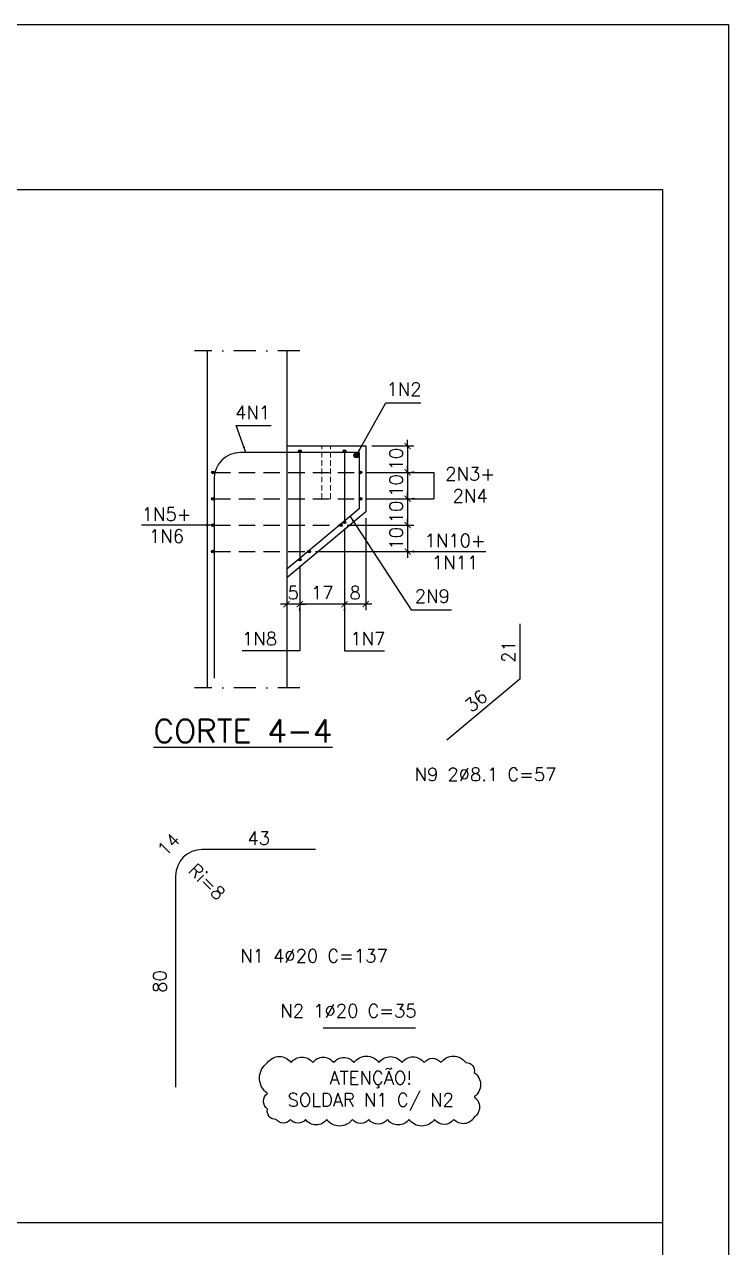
# Model space of a CAD drawing. Header units: centimetres. Extents: x 1658 to 27871, y 8240 to 11444.
# Drawn here: x 13595 to 14396, y 10054 to 11444 of the extents above; entities that cross this region are included whole.
import ezdxf

# ---------------------------------------------------------------- set-up
doc = ezdxf.new("R2010")
doc.units = ezdxf.units.CM
doc.header["$LTSCALE"] = 50
doc.header["$MEASUREMENT"] = 0
doc.header["$PDMODE"] = 67
for name, pattern in [('DASHDOT', [1, 0.5, -0.25, 0, -0.25]), ('DASHED', [0.75, 0.5, -0.25]), ('HIDDEN', [0.375, 0.25, -0.125])]:
    doc.linetypes.add(name, pattern=pattern)
doc.layers.add('10 TRACEJADO', color=1, linetype='DASHED', lineweight=13)
for name, color, linetype in [('FORMATO-PRECON', 2, 'Continuous'), ('HACHURAS-PRECON', 1, 'Continuous'), ('LINHA CENTRO-PRECON', 1, 'DASHDOT'), ('LINHA-01-PRECON', 1, 'Continuous'), ('LINHA-02-PRECON', 2, 'Continuous'), ('LINHA-03-PRECON', 3, 'Continuous'), ('LINHA-04-PRECON', 4, 'Continuous'), ('X1', 2, 'Continuous')]:
    doc.layers.add(name, color=color, linetype=linetype)
doc.styles.add('PRECON-ROMANS', font='romans.shx')
doc.styles.get("Standard").update_dxf_attribs({"font": 'romans.shx'})
doc.dimstyles.new('ESC50-50', dxfattribs={"dimscale": 50, "dimtxt": 0.2, "dimasz": 0.15, "dimexe": 0.15, "dimexo": 0.15, "dimgap": 0.08, "dimtad": 1, "dimdec": 1, "dimzin": 12, "dimdsep": 46, "dimtxsty": 'Standard', "dimblk": 'ARCHTICK', "dimcen": 0.09, "dimdle": 0.15, "dimclrd": 256, "dimclre": 256, "dimclrt": 2, "dimazin": 3, "dimtfac": 1, "dimtdec": 1, "dimtmove": 1, "dimatfit": 2, "dimfxl": 0.15, "dimtolj": 1, "dimtzin": 0, "dimarcsym": 0})
doc.dimstyles.new('ESC75-25', dxfattribs={"dimscale": 0, "dimtxt": 15, "dimasz": 7, "dimexe": 7, "dimexo": 7, "dimgap": 5.5, "dimtad": 1, "dimdec": 1, "dimlfac": 0.333333, "dimdsep": 46, "dimtxsty": 'Standard', "dimblk": 'ARCHTICK', "dimcen": 0.1, "dimdle": 7, "dimclrd": 256, "dimclre": 256, "dimclrt": 2, "dimadec": 0, "dimazin": 0, "dimtfac": 1, "dimtdec": 1, "dimtix": 1, "dimtmove": 2, "dimatfit": 3, "dimfxl": 1, "dimarcsym": 0})
doc.dimstyles.new('ESC75-75', dxfattribs={"dimscale": 0, "dimtxt": 15, "dimasz": 7, "dimexe": 7, "dimexo": 7, "dimgap": 5.5, "dimtad": 1, "dimdec": 1, "dimdsep": 46, "dimtxsty": 'Standard', "dimblk": 'ARCHTICK', "dimcen": 0.1, "dimdle": 7, "dimclrd": 256, "dimclre": 256, "dimclrt": 2, "dimadec": 0, "dimazin": 0, "dimtfac": 1, "dimtdec": 1, "dimtix": 1, "dimtmove": 2, "dimatfit": 3, "dimfxl": 1, "dimarcsym": 0})

# ---------------------------------------------------------------- blocks, each defined once
blk = doc.blocks.new('A$C2E607E54')
at = {"layer": 'FORMATO-PRECON'}
blk.add_lwpolyline([(0, 4200), (2970, 4200), (2970, 0), (0, 0)], close=True, dxfattribs=at)
at = {"layer": 'FORMATO-PRECON', "color": 6}
blk.add_lwpolyline([(100, 3950), (2870, 3950), (2870, 100), (100, 100)], close=True, dxfattribs=at)
blk = doc.blocks.new('*D317')
at = {"layer": 'Defpoints', "color": 0, "linetype": 'Continuous', "transparency": 16777216}
for p in [(13797.2, 10506), (13926.2, 10506), (13926.2, 10506)]:
    blk.add_point(p, dxfattribs=at)
at = {"layer": 'LINHA-01-PRECON', "color": 2, "linetype": 'Continuous', "transparency": 16777216, "insert": (13861.7, 10519), "char_height": 15, "attachment_point": 5}
blk.add_mtext('43', dxfattribs=at)
blk = doc.blocks.new('_ArchTick')
at = {"color": 0, "linetype": 'ByBlock', "const_width": 0.15}
blk.add_lwpolyline([(-0.5, -0.5), (0.5, 0.5)], dxfattribs=at)
blk = doc.blocks.new('*D318')
at = {"layer": 'Defpoints', "color": 0, "linetype": 'Continuous', "transparency": 16777216}
for p in [(13767.2, 10476), (13767.2, 10236), (13767.2, 10236)]:
    blk.add_point(p, dxfattribs=at)
at = {"layer": 'LINHA-01-PRECON', "color": 2, "linetype": 'Continuous', "transparency": 16777216, "insert": (13749.3, 10356), "char_height": 15, "attachment_point": 5, "rotation": 90}
blk.add_mtext('80', dxfattribs=at)
blk = doc.blocks.new('*D322')
at = {"layer": 'Defpoints', "color": 0, "transparency": 16777216}
for p in [(13983.4, 10964.8), (13977.4, 10934.8), (14031, 10934.8)]:
    blk.add_point(p, dxfattribs=at)
at = {"layer": 'LINHA-01-PRECON', "lineweight": -2, "transparency": 16777216}
for p, q in [((14031, 10964.8), (14031, 10971.8)), ((13990.4, 10964.8), (14038, 10964.8)), ((14031, 10964.8), (14031, 10934.8)), ((13984.4, 10934.8), (14038, 10934.8)), ((14031, 10934.8), (14031, 10927.8))]:
    blk.add_line(p, q, dxfattribs=at)
at = {"layer": 'LINHA-01-PRECON', "lineweight": -2, "transparency": 16777216, "xscale": 7, "yscale": 7, "zscale": 7}
for p, rotation in [((14031, 10964.8), 270), ((14031, 10934.8), 90)]:
    blk.add_blockref('_ArchTick', p, dxfattribs=dict(at, rotation=rotation))
at = {"layer": 'LINHA-01-PRECON', "color": 2, "transparency": 16777216, "insert": (14018, 10949.8), "char_height": 15, "attachment_point": 5, "rotation": 90}
blk.add_mtext('10', dxfattribs=at)
blk = doc.blocks.new('*D323')
at = {"layer": 'Defpoints', "color": 0, "transparency": 16777216}
for p in [(13977.4, 10934.8), (13977.4, 10904.8), (14031, 10904.8)]:
    blk.add_point(p, dxfattribs=at)
at = {"layer": 'LINHA-01-PRECON', "lineweight": -2, "transparency": 16777216}
for p, q in [((14031, 10934.8), (14031, 10941.8)), ((13984.4, 10934.8), (14038, 10934.8)), ((14031, 10934.8), (14031, 10904.8)), ((13984.4, 10904.8), (14038, 10904.8)), ((14031, 10904.8), (14031, 10897.8))]:
    blk.add_line(p, q, dxfattribs=at)
at = {"layer": 'LINHA-01-PRECON', "lineweight": -2, "transparency": 16777216, "xscale": 7, "yscale": 7, "zscale": 7}
for p, rotation in [((14031, 10934.8), 270), ((14031, 10904.8), 90)]:
    blk.add_blockref('_ArchTick', p, dxfattribs=dict(at, rotation=rotation))
at = {"layer": 'LINHA-01-PRECON', "color": 2, "transparency": 16777216, "insert": (14018, 10919.8), "char_height": 15, "attachment_point": 5, "rotation": 90}
blk.add_mtext('10', dxfattribs=at)
blk = doc.blocks.new('*D324')
at = {"layer": 'Defpoints', "color": 0, "transparency": 16777216}
for p in [(13977.4, 10904.8), (13955.2, 10874.8), (14031, 10874.8)]:
    blk.add_point(p, dxfattribs=at)
at = {"layer": 'LINHA-01-PRECON', "lineweight": -2, "transparency": 16777216}
for p, q in [((13984.4, 10904.8), (14038, 10904.8)), ((14031, 10904.8), (14031, 10911.8)), ((14031, 10904.8), (14031, 10874.8)), ((13962.2, 10874.8), (14038, 10874.8)), ((14031, 10874.8), (14031, 10867.8))]:
    blk.add_line(p, q, dxfattribs=at)
at = {"layer": 'LINHA-01-PRECON', "lineweight": -2, "transparency": 16777216, "xscale": 7, "yscale": 7, "zscale": 7}
for p, rotation in [((14031, 10904.8), 270), ((14031, 10874.8), 90)]:
    blk.add_blockref('_ArchTick', p, dxfattribs=dict(at, rotation=rotation))
at = {"layer": 'LINHA-01-PRECON', "color": 2, "transparency": 16777216, "insert": (14018, 10889.8), "char_height": 15, "attachment_point": 5, "rotation": 90}
blk.add_mtext('10', dxfattribs=at)
blk = doc.blocks.new('*D325')
at = {"layer": 'Defpoints', "color": 0, "transparency": 16777216}
for p in [(13983.4, 10889.8), (13959.4, 10878.1), (13959.4, 10785)]:
    blk.add_point(p, dxfattribs=at)
at = {"layer": 'LINHA-01-PRECON', "lineweight": -2, "transparency": 16777216}
for p, q in [((13983.4, 10882.8), (13983.4, 10778)), ((13959.4, 10871.1), (13959.4, 10778)), ((13990.4, 10785), (13952.4, 10785))]:
    blk.add_line(p, q, dxfattribs=at)
at = {"layer": 'LINHA-01-PRECON', "lineweight": -2, "transparency": 16777216, "xscale": 7, "yscale": 7, "zscale": 7, "rotation": 180}
blk.add_blockref('_ArchTick', (13959.4, 10785), dxfattribs=at)
at = {"layer": 'LINHA-01-PRECON', "lineweight": -2, "transparency": 16777216, "xscale": 7, "yscale": 7, "zscale": 7}
blk.add_blockref('_ArchTick', (13983.4, 10785), dxfattribs=at)
at = {"layer": 'LINHA-01-PRECON', "color": 2, "transparency": 16777216, "insert": (13971.4, 10798), "char_height": 15, "attachment_point": 5}
blk.add_mtext('8', dxfattribs=at)
blk = doc.blocks.new('*D326')
at = {"layer": 'Defpoints', "color": 0, "transparency": 16777216}
for p in [(13959.4, 10878.1), (13908.4, 10835.6), (13908.4, 10785)]:
    blk.add_point(p, dxfattribs=at)
at = {"layer": 'LINHA-01-PRECON', "lineweight": -2, "transparency": 16777216}
for p, q in [((13959.4, 10871.1), (13959.4, 10778)), ((13908.4, 10828.6), (13908.4, 10778)), ((13966.4, 10785), (13901.4, 10785))]:
    blk.add_line(p, q, dxfattribs=at)
at = {"layer": 'LINHA-01-PRECON', "lineweight": -2, "transparency": 16777216, "xscale": 7, "yscale": 7, "zscale": 7, "rotation": 180}
blk.add_blockref('_ArchTick', (13908.4, 10785), dxfattribs=at)
at = {"layer": 'LINHA-01-PRECON', "lineweight": -2, "transparency": 16777216, "xscale": 7, "yscale": 7, "zscale": 7}
blk.add_blockref('_ArchTick', (13959.4, 10785), dxfattribs=at)
at = {"layer": 'LINHA-01-PRECON', "color": 2, "transparency": 16777216, "insert": (13933.9, 10798), "char_height": 15, "attachment_point": 5}
blk.add_mtext('17', dxfattribs=at)
blk = doc.blocks.new('*D327')
at = {"layer": 'Defpoints', "color": 0, "transparency": 16777216}
for p in [(13908.4, 10835.6), (13893.4, 10785), (13893.4, 10785)]:
    blk.add_point(p, dxfattribs=at)
at = {"layer": 'LINHA-01-PRECON', "lineweight": -2, "transparency": 16777216}
for p, q in [((13908.4, 10828.6), (13908.4, 10778)), ((13893.4, 10785), (13886.4, 10785)), ((13908.4, 10785), (13893.4, 10785)), ((13908.4, 10785), (13915.4, 10785))]:
    blk.add_line(p, q, dxfattribs=at)
at = {"layer": 'LINHA-01-PRECON', "lineweight": -2, "transparency": 16777216, "xscale": 7, "yscale": 7, "zscale": 7}
blk.add_blockref('_ArchTick', (13893.4, 10785), dxfattribs=at)
at = {"layer": 'LINHA-01-PRECON', "lineweight": -2, "transparency": 16777216, "xscale": 7, "yscale": 7, "zscale": 7, "rotation": 180}
blk.add_blockref('_ArchTick', (13908.4, 10785), dxfattribs=at)
at = {"layer": 'LINHA-01-PRECON', "color": 2, "transparency": 16777216, "insert": (13900.9, 10798), "char_height": 15, "attachment_point": 5}
blk.add_mtext('5', dxfattribs=at)
blk = doc.blocks.new('*D328')
at = {"layer": 'Defpoints', "color": 0, "linetype": 'Continuous', "transparency": 16777216}
for p in [(14158.7, 10699.6), (14158.7, 10699.6), (14075.6, 10630.6)]:
    blk.add_point(p, dxfattribs=at)
at = {"layer": 'LINHA-01-PRECON', "color": 2, "linetype": 'Continuous', "transparency": 16777216, "insert": (14108.8, 10675.1), "char_height": 15, "attachment_point": 5, "rotation": 39.707}
blk.add_mtext('36', dxfattribs=at)
blk = doc.blocks.new('*D329')
at = {"layer": 'Defpoints', "color": 0, "linetype": 'Continuous', "transparency": 16777216}
for p in [(14158.7, 10762.7), (14158.7, 10699.6), (14158.7, 10699.6)]:
    blk.add_point(p, dxfattribs=at)
at = {"layer": 'LINHA-01-PRECON', "color": 2, "linetype": 'Continuous', "transparency": 16777216, "insert": (14145.7, 10731.1), "char_height": 15, "attachment_point": 5, "rotation": 90}
blk.add_mtext('21', dxfattribs=at)
blk = doc.blocks.new('*D523')
at = {"layer": 'Defpoints', "color": 0, "transparency": 16777216}
for p in [(13955.2, 10874.8), (13919.2, 10844.8), (14031, 10844.8)]:
    blk.add_point(p, dxfattribs=at)
at = {"layer": 'LINHA-01-PRECON', "lineweight": -2, "transparency": 16777216}
for p, q in [((13962.2, 10874.8), (14038, 10874.8)), ((14031, 10874.8), (14031, 10881.8)), ((14031, 10874.8), (14031, 10844.8)), ((13926.2, 10844.8), (14038, 10844.8)), ((14031, 10844.8), (14031, 10837.8))]:
    blk.add_line(p, q, dxfattribs=at)
at = {"layer": 'LINHA-01-PRECON', "lineweight": -2, "transparency": 16777216, "xscale": 7, "yscale": 7, "zscale": 7}
for p, rotation in [((14031, 10874.8), 270), ((14031, 10844.8), 90)]:
    blk.add_blockref('_ArchTick', p, dxfattribs=dict(at, rotation=rotation))
at = {"layer": 'LINHA-01-PRECON', "color": 2, "transparency": 16777216, "insert": (14018, 10859.8), "char_height": 15, "attachment_point": 5, "rotation": 90}
blk.add_mtext('10', dxfattribs=at)

msp = doc.modelspace()

# ---------------------------------------------------------------- hatches: boundary and pattern name
at = {"layer": 'LINHA-01-PRECON', "linetype": 'Continuous'}
h = msp.add_hatch(color=256, dxfattribs=at)
h.dxf.hatch_style = 1
edge = h.paths.add_edge_path()
edge.add_arc((13908.4, 10958.81), 1.5, 0, 360)
h = msp.add_hatch(color=256, dxfattribs=at)
h.dxf.hatch_style = 1
edge = h.paths.add_edge_path()
edge.add_arc((13959.4, 10958.81), 1.5, 0, 360)
h = msp.add_hatch(color=256, dxfattribs=at)
h.dxf.hatch_style = 1
edge = h.paths.add_edge_path()
edge.add_arc((13972.9, 10954.31), 3, 0, 360)
h = msp.add_hatch(color=256, dxfattribs=at)
h.dxf.hatch_style = 1
edge = h.paths.add_edge_path()
edge.add_arc((13809.4, 10934.81), 1.5, 0, 360)
h = msp.add_hatch(color=256, dxfattribs=at)
h.dxf.hatch_style = 1
edge = h.paths.add_edge_path()
edge.add_arc((13977.4, 10934.81), 1.5, 0, 360)
h = msp.add_hatch(color=256, dxfattribs=at)
h.dxf.hatch_style = 1
edge = h.paths.add_edge_path()
edge.add_arc((13809.4, 10904.81), 1.5, 0, 360)
h = msp.add_hatch(color=256, dxfattribs=at)
h.dxf.hatch_style = 1
edge = h.paths.add_edge_path()
edge.add_arc((13977.4, 10904.81), 1.5, 0, 360)
h = msp.add_hatch(color=256, dxfattribs=at)
h.dxf.hatch_style = 1
edge = h.paths.add_edge_path()
edge.add_arc((13809.4, 10874.81), 1.5, 0, 360)
h = msp.add_hatch(color=256, dxfattribs=at)
h.dxf.hatch_style = 1
edge = h.paths.add_edge_path()
edge.add_arc((13955.18, 10874.81), 1.5, 0, 360)
h = msp.add_hatch(color=256, dxfattribs=at)
h.dxf.hatch_style = 1
edge = h.paths.add_edge_path()
edge.add_arc((13959.4, 10878.07), 1.5, 0, 360)
h = msp.add_hatch(color=256, dxfattribs=at)
h.dxf.hatch_style = 1
edge = h.paths.add_edge_path()
edge.add_arc((13809.4, 10844.81), 1.5, 0, 360)
h = msp.add_hatch(color=256, dxfattribs=at)
h.dxf.hatch_style = 1
edge = h.paths.add_edge_path()
edge.add_arc((13919.18, 10844.81), 1.5, 0, 360)
h = msp.add_hatch(color=256, dxfattribs=at)
h.dxf.hatch_style = 1
edge = h.paths.add_edge_path()
edge.add_arc((13908.4, 10835.57), 1.5, 0, 360)

# ---------------------------------------------------------------- linework, layer by layer
at = {"layer": '10 TRACEJADO', "linetype": 'HIDDEN', "ltscale": 0.5, "extrusion": (0, 1, 0)}
for p, q in [((13933.6, 10904.81), (13933.6, 10964.81)), ((13943.2, 10904.81), (13943.2, 10964.81)), ((13933.6, 10904.81), (13943.2, 10904.81)), ((13893.4, 10814.81), (13893.58, 10814.96)), ((13893.58, 10814.96), (13893.58, 10814.96))]:
    msp.add_line(p, q, dxfattribs=at)
at = {"layer": 'LINHA CENTRO-PRECON', "extrusion": (0, 1, 0)}
for p, q in [((13908.58, 11072.82), (13788.58, 11072.82)), ((13908.58, 10689.82), (13788.58, 10689.82))]:
    msp.add_line(p, q, dxfattribs=at)
at = {"layer": 'LINHA-01-PRECON'}
msp.add_line((14320.86, 10081.75), (12243.36, 10081.75), dxfattribs=at)
at = {"layer": 'LINHA-01-PRECON', "linetype": 'Continuous'}
msp.add_lwpolyline([(13871.73, 10263.83, -0.5205671), (13898.67, 10263.83, -0.5205671), (13923.12, 10263.83, -0.5205671), (13946.98, 10263.83, -0.5205671), (13970.02, 10263.83, -0.5205671), (13998.38, 10263.83, -0.5205671), (14024.58, 10263.83, -0.5205671), (14049.73, 10263.83, -0.5205671), (14068.84, 10263.83, -0.5205671), (14097.13, 10263.83, -0.5205671), (14106.62, 10252.64, -0.5205671), (14106.62, 10224.97, -0.5205671), (14106.62, 10201.72, -0.5205671), (14083.57, 10199.36, -0.5205671), (14061.69, 10199.36, -0.5205671), (14032.61, 10199.36, -0.5205671), (14008.11, 10199.36, -0.5205671), (13986.84, 10199.36, -0.5205671), (13968.35, 10199.36, -0.5205671), (13939.01, 10199.36, -0.5205671), (13914.99, 10199.36, -0.5205671), (13897.99, 10199.36, -0.5205671), (13881.61, 10199.36, -0.5205671), (13871.73, 10211.09, -0.5205671), (13871.73, 10228.84, -0.5205671)], format="xyb", close=True, dxfattribs=at)
for centre, radius in [((13908.4, 10958.81), 1.5), ((13959.4, 10958.81), 1.5), ((13972.9, 10954.31), 3), ((13809.4, 10934.81), 1.5), ((13977.4, 10934.81), 1.5), ((13809.4, 10904.81), 1.5), ((13977.4, 10904.81), 1.5), ((13809.4, 10874.81), 1.5), ((13955.18, 10874.81), 1.5), ((13959.4, 10878.07), 1.5), ((13809.4, 10844.81), 1.5), ((13919.18, 10844.81), 1.5), ((13908.4, 10835.57), 1.5)]:
    msp.add_circle(centre, radius, dxfattribs=at)
at = {"layer": 'LINHA-02-PRECON', "extrusion": (0, 1, 0)}
for p, q in [((13803.58, 10689.82), (13803.58, 11072.82)), ((13893.58, 11072.82), (13893.58, 10964.81)), ((13893.58, 10964.81), (13893.58, 10889.81)), ((13893.58, 10964.81), (13983.4, 10964.81)), ((13983.4, 10964.81), (13983.4, 10889.81)), ((13893.58, 10889.81), (13893.58, 10814.81)), ((13983.4, 10889.81), (13893.58, 10814.96)), ((13893.58, 10814.81), (13893.58, 10689.82))]:
    msp.add_line(p, q, dxfattribs=at)
at = {"layer": 'LINHA-03-PRECON', "extrusion": (0, 1, 0)}
msp.add_line((13893.58, 10814.81), (13893.58, 10814.81), dxfattribs=at)
at = {"layer": 'LINHA-04-PRECON', "extrusion": (0, 1, 0)}
for p, q in [((13975.9, 10957.31), (13840.9, 10957.31)), ((13908.4, 10957.31), (13908.4, 10837.07)), ((13959.4, 10957.31), (13959.4, 10879.57)), ((13975.9, 10957.31), (13975.9, 10893.32)), ((13975.9, 10893.32), (13893.58, 10824.72)), ((14158.67, 10762.68), (14158.67, 10699.59)), ((14158.67, 10699.59), (14075.56, 10630.57)), ((13926.24, 10506.04), (13797.24, 10506.04))]:
    msp.add_line(p, q, dxfattribs=at)
at = {"layer": 'LINHA-04-PRECON', "linetype": 'HIDDEN', "ltscale": 1.5, "extrusion": (0, 1, 0)}
for p, q in [((13810.9, 10934.81), (13975.9, 10934.81)), ((13810.9, 10904.81), (13975.9, 10904.81)), ((13810.9, 10874.81), (13953.68, 10874.81)), ((13810.9, 10844.81), (13917.68, 10844.81))]:
    msp.add_line(p, q, dxfattribs=at)
at = {"layer": 'LINHA-04-PRECON'}
for p, q in [((13810.9, 10927.31), (13810.9, 10700.81)), ((13767.24, 10476.04), (13767.24, 10236.04)), ((13934.89, 10303.32), (14039.89, 10303.32))]:
    msp.add_line(p, q, dxfattribs=at)
for centre in [(13840.9, 10927.31), (13797.24, 10476.04)]:
    msp.add_arc(centre, 30, 90, 180, dxfattribs=at)

# ---------------------------------------------------------------- block references
at = {"layer": 'HACHURAS-PRECON', "xscale": 0.7499999999999996, "yscale": 0.7499999999999996, "zscale": 0.7499999999999996}
msp.add_blockref('A$C2E607E54', (12168.36, 8293.94), dxfattribs=at)

# ---------------------------------------------------------------- texts
at = {"layer": 'LINHA-01-PRECON', "color": 2, "linetype": 'Continuous', "char_height": 15, "attachment_point": 5}
for s, insert in [('1N2', (14026.89, 11029.42)), ('4N1', (13854.81, 11002.92)), ('2N3+\\P2N4', (14102.1, 10920.58)), ('1N5+\\P1N6', (13756.97, 10874.81)), ('1N10+\\P1N11', (14085, 10844.81)), ('2N9', (14059.12, 10794.18)), ('1N8', (13862.68, 10745.72)), ('1N7', (13985.78, 10745.72)), ('{\\C4;ATENÇÃO!\\P}SOLDAR N1 C/ N2', (13989.1, 10231.62))]:
    msp.add_mtext(s, dxfattribs=dict(at, insert=insert))
at = {"layer": 'LINHA-01-PRECON', "color": 4, "insert": (13843.86, 10640.9), "char_height": 26.25, "attachment_point": 5}
msp.add_mtext('{\\LCORTE 4-4}', dxfattribs=at)
at = {"layer": 'LINHA-01-PRECON', "color": 2, "linetype": 'Continuous', "char_height": 15, "attachment_point": 5}
for s, insert, rotation in [('14', (13759.29, 10511.88), 45), ('Ri=8', (13802.89, 10469.42), 315)]:
    msp.add_mtext(s, dxfattribs=dict(at, insert=insert, rotation=rotation))
at = {"layer": 'X1', "style": 'PRECON-ROMANS'}
for s, p in [('N9 2%%C8.1 C=57', (14038.93, 10584.01)), ('N1 4%%C20 C=137', (13840.71, 10377.71)), ('N2 1%%C20 C=35', (13886.39, 10315.28))]:
    msp.add_text(s, height=15, dxfattribs=at).set_placement(p)

# ---------------------------------------------------------------- dimensions: what is measured, and where the dimension line sits
at = {"layer": 'LINHA-01-PRECON'}
for base, p1, p2, angle, picture, middle in [((14030.97, 10934.81), (13983.4, 10964.81), (13977.4, 10934.81), 90, '*D322', (14017.97, 10949.81)), ((14030.97, 10904.81), (13977.4, 10934.81), (13977.4, 10904.81), 90, '*D323', (14017.97, 10919.81)), ((14030.97, 10874.81), (13977.4, 10904.81), (13955.18, 10874.81), 90, '*D324', (14017.97, 10889.81)), ((13959.4, 10785.05), (13983.4, 10889.81), (13959.4, 10878.07), 180, '*D325', (13971.4, 10798.05)), ((13908.4, 10785.05), (13959.4, 10878.07), (13908.4, 10835.57), 180, '*D326', (13933.9, 10798.05)), ((14030.97, 10844.81), (13955.18, 10874.81), (13919.18, 10844.81), 90, '*D523', (14017.97, 10859.81)), ((13893.4, 10785.05), (13908.4, 10835.57), (13893.4, 10785.05), 180, '*D327', (13900.9, 10798.05))]:
    dim = msp.add_linear_dim(base=base, p1=p1, p2=p2, angle=angle, dimstyle='ESC75-25', override={"dimscale": 1}, dxfattribs=at)
    dim.commit()
    dim.dimension.update_dxf_attribs({"geometry": picture, "text_midpoint": middle})
at = {"layer": 'LINHA-01-PRECON', "linetype": 'Continuous'}
for p1, picture, middle in [((14158.67, 10762.68), '*D329', (14145.67, 10731.14)), ((14075.56, 10630.57), '*D328', (14108.81, 10675.08))]:
    dim = msp.add_aligned_dim(p1=p1, p2=(14158.67, 10699.59), distance=0, dimstyle='ESC75-25', override={"dimscale": 1, "dimse1": 1, "dimse2": 1, "dimsd1": 1, "dimsd2": 1}, dxfattribs=at)
    dim.commit()
    dim.dimension.update_dxf_attribs({"geometry": picture, "text_midpoint": middle})
dim = msp.add_linear_dim(base=(13926.24, 10506.04), p1=(13797.24, 10506.04), p2=(13926.24, 10506.04), dimstyle='ESC75-25', override={"dimscale": 1, "dimse1": 1, "dimse2": 1, "dimsd1": 1, "dimsd2": 1}, dxfattribs=at)
dim.commit()
dim.dimension.update_dxf_attribs({"geometry": '*D317', "text_midpoint": (13861.74, 10519.04)})
dim = msp.add_linear_dim(base=(13767.24, 10236.04), p1=(13767.24, 10476.04), p2=(13767.24, 10236.04), angle=90, dimstyle='ESC75-25', override={"dimscale": 1, "dimse1": 1, "dimse2": 1, "dimsd1": 1, "dimsd2": 1}, dxfattribs=at)
dim.commit()
dim.dimension.update_dxf_attribs({"geometry": '*D318', "text_midpoint": (13749.33, 10356.04), "dimtype": 160})

# ---------------------------------------------------------------- leaders
for points in [[(13972.9, 10954.31), (14006.21, 11013.93), (14045.93, 11013.93)], [(13847.07, 10957.31), (13836.04, 10988.22), (13875.76, 10988.22)], [(13965.63, 10884.77), (14034.86, 10778.69), (14080.97, 10778.69)]]:
    msp.add_leader(points, dimstyle='ESC75-75', override={"dimscale": 1, "dimtad": 0}, dxfattribs=at)
at = {"layer": 'LINHA-01-PRECON'}
for points in [[(14030.97, 10934.81), (14060.89, 10934.81), (14060.89, 10904.81)], [(14030.97, 10904.81), (14060.89, 10904.81)], [(13809.4, 10874.81), (13728.33, 10874.81)], [(14030.97, 10844.81), (14120.09, 10844.81)], [(13908.4, 10785.05), (13908.4, 10731.84), (13843.1, 10731.84)], [(13959.4, 10785.05), (13959.4, 10731.84), (14004.89, 10731.84)]]:
    msp.add_leader(points, dimstyle='ESC50-50', override={"dimgap": 0.08, "dimtad": 1}, dxfattribs=at)

doc.saveas('drawing.dxf')
